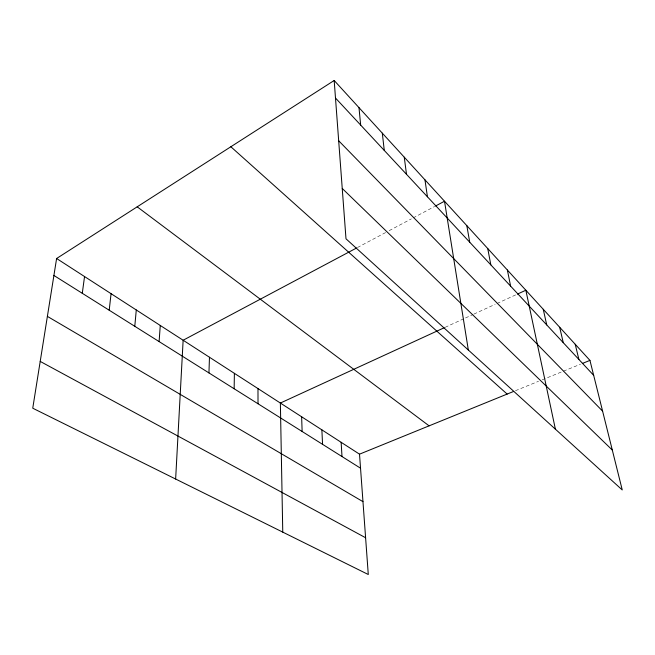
<?xml version="1.0" encoding="UTF-8"?>
<svg xmlns="http://www.w3.org/2000/svg" width="655" height="655" viewBox="0 0 655 655"><rect width="100%" height="100%" fill="white"/><g stroke="black" fill="none" stroke-linecap="round" stroke-linejoin="round"><path stroke-width="0.49" stroke-dasharray="3.27 2.46" d="M357.45 247.533L385.631 232.55M389.176 230.658L411.348 218.868M413.141 217.91L434.65 206.472M445.163 327.312L463.675 318.805M465.525 317.953L472.943 314.547M473.868 314.122L495.18 304.321M497.039 303.47L515.616 294.93M515.469 390.699L538.533 381.308M542.209 379.81L561.515 371.95M563.415 371.18L580.469 364.237"/><path stroke-width="0.98" d="M234.154 388.759L234.384 373.342M208.945 372.916L209.469 357.253M175.638 479.034L183.138 340.24L356.566 247.999M159.108 341.591L160.27 325.469M134.783 326.296L136.281 309.971M109.205 310.224L111.063 293.686M82.284 293.301L84.544 276.557M56.608 258.504L32.75 408.212L368.282 574.509L359.513 454.169L56.608 258.504L334.181 80.491L589.942 360.381L622.25 489.956L345.996 238.797L334.181 80.491M435.542 205.998L444.508 201.232L468.333 350.024M444.237 327.737L280.373 403.046L282.764 532.122M517.475 294.079L525.842 290.231L555.399 429.181M359.513 454.169L513.618 391.444M582.361 363.468L589.942 360.381M40.209 361.413L365.605 537.747M47.381 316.381L362.968 501.648M53.907 275.46L360.537 468.202M137.198 206.824L429.099 425.848M230.855 146.761L507.15 394.081M342.238 188.46L612.302 450.05M338.676 140.759L602.6 411.144M335.491 98.029L593.676 375.34M575.221 344.276L578.889 359.464M559.681 327.271L563.267 342.68M543.249 309.283L546.737 324.929M507.371 270.016L510.613 286.129M487.738 248.532L490.824 264.874M466.827 225.648L469.725 242.211M424.956 179.83L427.437 196.787M404.258 157.184L406.501 174.304M382.307 133.161L384.28 150.437M358.989 107.649L360.659 125.064M341.14 442.305L342 456.56M321.875 429.852L322.563 444.336M301.636 416.785L302.135 431.489M257.98 388.587L258.021 403.767"/></g></svg>
